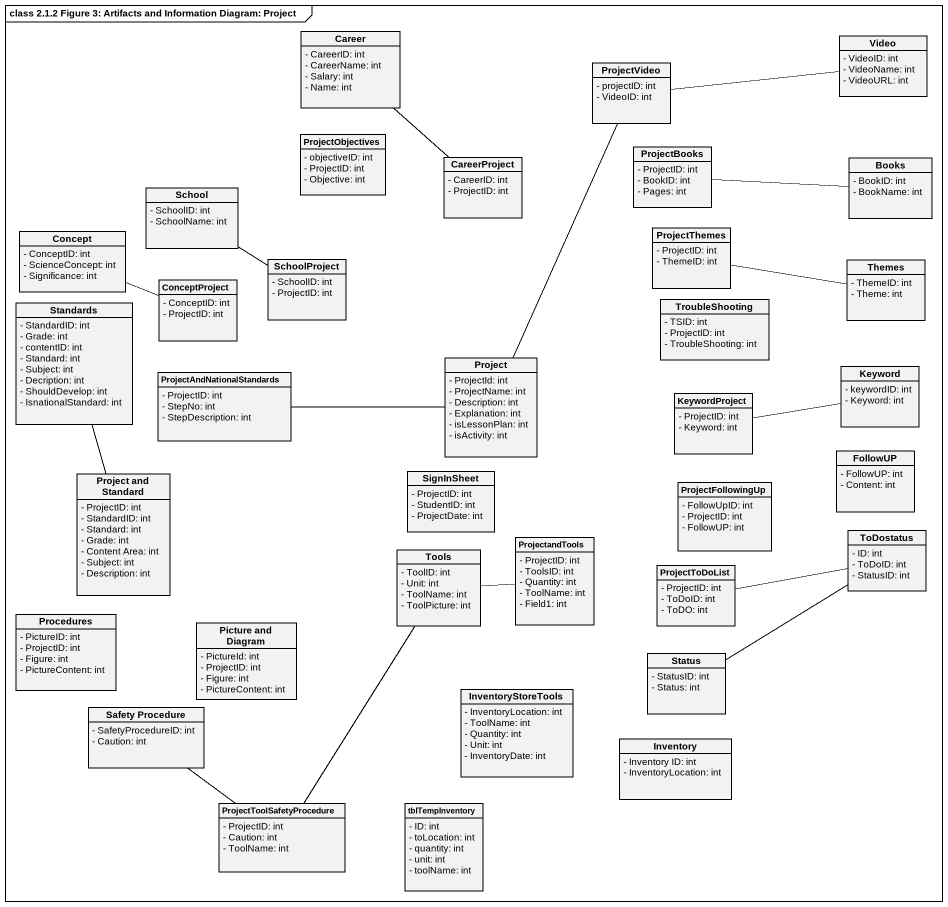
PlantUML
@startuml
mainframe class 2.1.2 Figure 3: Artifacts and Information Diagram: Project
hide circle
hide empty members
skinparam classAttributeIconSize 0
class Career {
  - CareerID: int
  - CareerName: int
  - Salary: int
  - Name: int
}
class Video {
  - VideoID: int
  - VideoName: int
  - VideoURL: int
}
class ProjectVideo {
  - projectID: int
  - VideoID: int
}
class ProjectObjectives {
  - objectiveID: int
  - ProjectID: int
  - Objective: int
}
class ProjectBooks {
  - ProjectID: int
  - BookID: int
  - Pages: int
}
class School {
  - SchoolID: int
  - SchoolName: int
}
class CareerProject {
  - CareerID: int
  - ProjectID: int
}
class Books {
  - BookID: int
  - BookName: int
}
class Concept {
  - ConceptID: int
  - ScienceConcept: int
  - Significance: int
}
class ProjectThemes {
  - ProjectID: int
  - ThemeID: int
}
class SchoolProject {
  - SchoolID: int
  - ProjectID: int
}
class Themes {
  - ThemeID: int
  - Theme: int
}
class Standards {
  - StandardID: int
  - Grade: int
  - contentID: int
  - Standard: int
  - Subject: int
  - Decription: int
  - ShouldDevelop: int
  - IsnationalStandard: int
}
class ConceptProject {
  - ConceptID: int
  - ProjectID: int
}
class TroubleShooting {
  - TSID: int
  - ProjectID: int
  - TroubleShooting: int
}
class ProjectAndNationalStandards {
  - ProjectID: int
  - StepNo: int
  - StepDescription: int
}
class Project {
  - ProjectId: int
  - ProjectName: int
  - Description: int
  - Explanation: int
  - isLessonPlan: int
  - isActivity: int
}
class Keyword {
  - keywordID: int
  - Keyword: int
}
class KeywordProject {
  - ProjectID: int
  - Keyword: int
}
class FollowUP {
  - FollowUP: int
  - Content: int
}
class "Project and Standard" as Project_and_Standard {
  - ProjectID: int
  - StandardID: int
  - Standard: int
  - Grade: int
  - Content Area: int
  - Subject: int
  - Description: int
}
class SignInSheet {
  - ProjectID: int
  - StudentID: int
  - ProjectDate: int
}
class ProjectFollowingUp {
  - FollowUpID: int
  - ProjectID: int
  - FollowUP: int
}
class ProjectandTools {
  - ProjectID: int
  - ToolsID: int
  - Quantity: int
  - ToolName: int
  - Field1: int
}
class ToDostatus {
  - ID: int
  - ToDoID: int
  - StatusID: int
}
class Tools {
  - ToolID: int
  - Unit: int
  - ToolName: int
  - ToolPicture: int
}
class ProjectToDoList {
  - ProjectID: int
  - ToDoID: int
  - ToDO: int
}
class Procedures {
  - PictureID: int
  - ProjectID: int
  - Figure: int
  - PictureContent: int
}
class "Picture and Diagram" as Picture_and_Diagram {
  - PictureId: int
  - ProjectID: int
  - Figure: int
  - PictureContent: int
}
class Status {
  - StatusID: int
  - Status: int
}
class InventoryStoreTools {
  - InventoryLocation: int
  - ToolName: int
  - Quantity: int
  - Unit: int
  - InventoryDate: int
}
class "Safety Procedure" as Safety_Procedure {
  - SafetyProcedureID: int
  - Caution: int
}
class Inventory {
  - Inventory ID: int
  - InventoryLocation: int
}
class ProjectToolSafetyProcedure {
  - ProjectID: int
  - Caution: int
  - ToolName: int
}
class tbITempInventory {
  - ID: int
  - toLocation: int
  - quantity: int
  - unit: int
  - toolName: int
}
ProjectVideo -right- Video
ProjectBooks -right- Books
School -- SchoolProject
CareerProject -up- Career
Concept -right- ConceptProject
ProjectThemes -right- Themes
Standards -- Project_and_Standard
Project -up- ProjectVideo
Project -left- ProjectAndNationalStandards
KeywordProject -right- Keyword
Tools -right- ProjectandTools
Tools -- ProjectToolSafetyProcedure
ProjectToDoList -right- ToDostatus
Status -up- ToDostatus
ProjectToolSafetyProcedure -up- Safety_Procedure
@enduml
